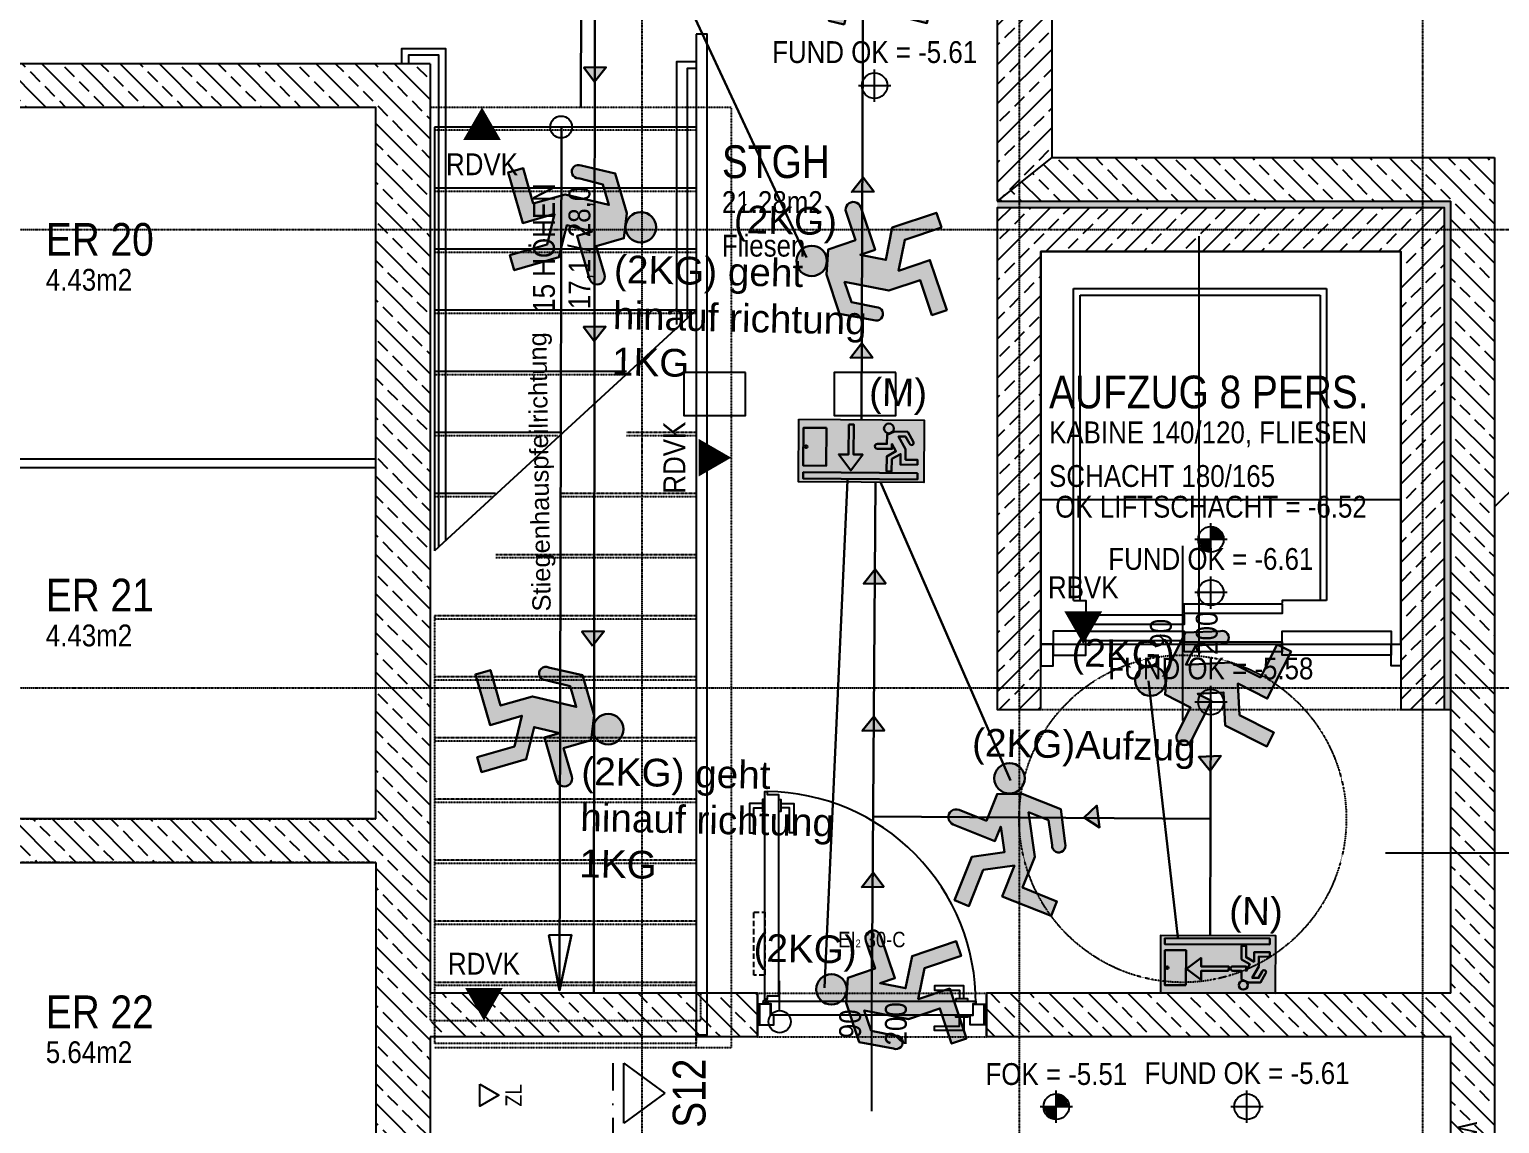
# Model space of a CAD drawing. Header units: millimetres. Extents: x -22184 to 119634, y -59962 to 51543.
# Drawn here: x 29583 to 36323, y -19687 to -14673 of the extents above; entities that cross this region are included whole.
import ezdxf
from ezdxf.enums import TextEntityAlignment as Align

# ---------------------------------------------------------------- set-up
doc = ezdxf.new("R2010")
doc.units = ezdxf.units.MM
for name, pattern in [('DASHDOT', [1, 0.5, -0.25, 0, -0.25]), ('HIDDEN2', [0.1875, 0.125, -0.0625]), ('STRICHPUNKT', [1, 0.5, -0.25, 0, -0.25]), ('STRICHPUNKTX2', [2, 1, -0.5, 0, -0.5])]:
    doc.linetypes.add(name, pattern=pattern)
for name, color, linetype in [('00-AUF---------M0', 8, 'Continuous'), ('00-TXT---------M0', 8, 'Continuous'), ('00-WOL-G00-Lkg-M0', 22, 'Continuous'), ('01-ANS-G00-LKG-M0', 8, 'Continuous'), ('01-SCH-G00-Lkg-M0', 8, 'STRICHPUNKTX2'), ('01-SYM-G00-Lkg-Aufbauten', 8, 'Continuous'), ('01-SYM-G00-Lkg-M0', 8, 'Continuous'), ('01-TXT---------M0', 1, 'Continuous'), ('01-TXT---------PP', 1, 'Continuous'), ('01-TXT-G00-LKG-M0', 1, 'Continuous'), ('02-ANS-G00-Lkg-Rigol', 8, 'Continuous'), ('02-AXO-G00-Lkg-M0', 8, 'STRICHPUNKT'), ('02-FIL-G00-Lkg-LILA', 223, 'Continuous'), ('02-FIL-G00-Lkg-STB', 8, 'Continuous'), ('02-HID-G00-LKG-M0', 8, 'HIDDEN2'), ('02-TWA-G00-LKG-M0', 4, 'Continuous'), ('02-TWE-G00-LKG-M0', 8, 'Continuous'), ('02-WDA-G00-LKG-M0', 8, 'Continuous'), ('05-STO---------M0', 1, 'Continuous'), ('05-SYM---------M0', 8, 'Continuous'), ('05-SYM-G00-Lkg-M0', 8, 'Continuous'), ('05-TXT--------M0', 8, 'Continuous'), ('05-TXT-G00-Lkg-M0', 8, 'Continuous'), ('06-SYM-G00-LKG-M0', 8, 'Continuous'), ('06-TXT-G00-Lkg-M0', 8, 'Continuous'), ('07-BAR-G00-LKG-M0', 8, 'HIDDEN2'), ('07-TXT---------M0', 8, 'Continuous')]:
    doc.layers.add(name, color=color, linetype=linetype)
for name, color, linetype, plot in [('00_HLP---------M0', 6, 'Continuous', False), ('00_HLP-G00-LKG-M0', 6, 'Continuous', False), ('05_HLP---------M0', 6, 'Continuous', False)]:
    doc.layers.add(name, color=color, linetype=linetype, plot=plot)
doc.layers.add('E_Bauangaben', color=242, linetype='Continuous', true_color=0xcb1042)
doc.layers.add('E_BRANDMELDE', color=1, linetype='Continuous', true_color=0xec0407)
doc.styles.add('0.EG (1)$0$ERSTELLTER_STIL_2', font='ARIALN.TTF')
doc.styles.add('ARIAL', font='arial.ttf', dxfattribs={"width": 0.85})
doc.styles.add('ET_LEGENDE - Wohnung$0$ROMANS', font='romans.shx', dxfattribs={"width": 0.6})
doc.styles.get("Standard").update_dxf_attribs({"font": 'arial.ttf'})
doc.linetypes.add('ZICKZACK', pattern='A,0.00254,-5.08,[131,ltypeshp.shx,S=5.08,R=0,X=-5.08,Y=0],-10.16,[131,ltypeshp.shx,S=5.08,R=180,X=5.08,Y=0],-5.08', length=20.32254)
pattern_1 = [(135, (-38842.03, -63810.26), (-89.80256, -89.80256), []), (135, (-38842.03, -63720.45), (-89.80256, -89.80256), [63.5, -31.75])]

# ---------------------------------------------------------------- blocks, each defined once
blk = doc.blocks.new('*U96')
blk.add_line((0, 65), (0, 240))
blk.add_circle((0, 0), 65)
at = {"style": 'ET_LEGENDE - Wohnung$0$ROMANS', "width": 0.6, "flags": 1}
for tag, p in [('RAUMBUCHNUMMER', (0, -400)), ('ANLAGE', (0, -550))]:
    blk.add_attdef(tag, text='', height=100, dxfattribs=at).set_placement(p, align=Align.MIDDLE)
for tag, p in [('TEILANLAGE_NR', (0, -700)), ('KOMPONENTE', (0, -850)), ('KOMPONENTE_NR', (0, -1000)), ('BEZEICHNUNG', (0, -1150)), ('TYP', (0, -1300)), ('HERSTELLER', (0, -1450)), ('MODEL', (0, -1600)), ('LEISTUNG_MAX', (0, -1750)), ('SPEZIFISCH_1', (0, -1900)), ('SPEZIFISCH_2', (0, -2050)), ('SPEZIFISCH_3', (0, -2200)), ('SPEZIFISCH_4', (0, -2350)), ('SPEZIFISCH_5', (0, -2500)), ('GEWERKE_CODE', (0, -2650)), ('LV_POS', (0, -2800)), ('ZAEHLER', (0, -2950)), ('PLATZHALTER_1', (0, -3100)), ('PLATZHALTER_2', (0, -3250)), ('PLATZHALTER_3', (0, -3400)), ('JOBLISTE_VDMA', (0, -3550)), ('ET_SPEZIFISCH_1', (0, -3700)), ('ET_SPEZIFISCH_2', (0, -3850)), ('ET_SPEZIFISCH_3', (0, -4000)), ('ET_SPEZIFISCH_4', (0, -4150)), ('ET_SPEZIFISCH_5', (0, -4300)), ('ET_SPEZIFISCH_6', (0, -4450)), ('ET_SPEZIFISCH_7', (0, -4600))]:
    blk.add_attdef(tag, text='', height=100, dxfattribs=at).set_placement(p, align=Align.MIDDLE_CENTER)
blk = doc.blocks.new('06-TXT')
at = {"color": 8, "style": 'ARIAL', "width": 0.85}
blk.add_attdef('STAIR', text='', height=0.1, dxfattribs=at).set_placement((0.009, 0.046), align=Align.CENTER)
blk.add_attdef('STG', text='', height=0.1, dxfattribs=at).set_placement((0.009, -0.054), align=Align.TOP_CENTER)
blk = doc.blocks.new('01-SQM')
at = {"layer": '01-TXT---------M0', "color": 1, "style": 'ARIAL', "width": 0.85}
blk.add_attdef('ROOM', (0, 0), '', height=0.15, dxfattribs=at)
blk.add_attdef('AREA', text='', height=0.1, dxfattribs=at).set_placement((0, -0.06), align=Align.TOP_LEFT)
at = {"layer": '01-TXT---------PP', "color": 1, "style": 'ARIAL', "width": 0.85}
blk.add_attdef('NR', text='', height=0.15, dxfattribs=at).set_placement((-0.1173, 0), align=Align.RIGHT)
blk.add_attdef('FLOOR', text='', height=0.1, dxfattribs=at).set_placement((0, -0.26), align=Align.TOP_LEFT)
blk = doc.blocks.new('LIFT')
at = {"layer": '00-AUF---------M0'}
for p, q in [((1.5, 1.73), (0.34, 1.73)), ((0.34, 1.73), (0.34, 0.3)), ((1.47, 1.7), (0.37, 1.7)), ((0.37, 1.7), (0.37, 0.3)), ((1.47, 0.3), (1.47, 1.7)), ((1.5, 0.3), (1.5, 1.73))]:
    blk.add_line(p, q, dxfattribs=at)
for points in [[(0.34, 0.3), (0.544, 0.3), (0.544, 0.29)], [(1.5, 0.3), (1.444, 0.3), (1.444, 0.19)]]:
    blk.add_lwpolyline(points, dxfattribs=at)
for points in [[(0.994, 0.24), (0.994, 0.285), (0.544, 0.285), (0.544, 0.24)], [(1.444, 0.19), (1.444, 0.235), (0.994, 0.235), (0.994, 0.19)], [(0.044, 0.05), (0.544, 0.05), (0.544, 0.16), (0.044, 0.16)], [(1.444, 0.115), (1.444, 0.16), (0.994, 0.16), (0.994, 0.115)], [(1.594, 0.05), (1.444, 0.05), (1.444, 0.16), (1.594, 0.16), (1.594, 0.05)], [(0, 0.1), (0, 0), (0.044, 0), (0.044, 0.1)], [(0.994, 0.065), (0.994, 0.11), (0.544, 0.11), (0.544, 0.065)], [(1.65, 0.1), (1.65, 0), (1.594, 0), (1.594, 0.1)]]:
    blk.add_lwpolyline(points, close=True, dxfattribs=at)
at = {"layer": '00_HLP---------M0'}
for points in [[(0.924, 0.05), (0.924, 1.97)], [(1.65, 1.9), (1.65, 0.1), (0, 0.1), (0, 1.9), (1.65, 1.9)], [(1.65, 0.763), (0, 0.763)]]:
    blk.add_lwpolyline(points, dxfattribs=at)
blk = doc.blocks.new('05-TXT')
at = {"layer": '05-TXT--------M0'}
blk.add_line((-0.4, 0), (0.4, 0), dxfattribs=at)
at = {"layer": '05-TXT--------M0', "color": 8, "style": 'ARIAL', "width": 0.85}
blk.add_attdef('BREITE', text='', height=0.1, dxfattribs=at).set_placement((0, 0.05), align=Align.CENTER)
blk.add_attdef('HÖHE', text='', height=0.1, rotation=360, dxfattribs=at).set_placement((0, -0.06), align=Align.TOP_CENTER)
blk = doc.blocks.new('BodenWandaufbau')
blk.add_line((0.5972, -0.3907), (0.5972, -1.8107))
blk.add_lwpolyline([(0.5972, -0.3907), (0.8472, -0.3907), (0.8472, -0.1907), (0.3472, -0.1907), (0.3472, -0.3907)], close=True)
at = {"layer": '01-TXT---------M0', "color": 0, "style": 'ARIAL', "width": 0.85}
blk.add_attdef('NR', text='', height=0.1, rotation=0, dxfattribs=at).set_placement((0.5972, -0.2907), align=Align.MIDDLE)
blk = doc.blocks.new('01-HK1')
for p, q in [((-0.0005, -0.0742), (-0.0005, 0.0742)), ((0.0737, 0), (-0.0747, 0))]:
    blk.add_line(p, q)
blk.add_circle((-0.0005, 0), 0.0586)
for points in [[(-0.0005, 0.0586), (0.0409, 0.0414), (-0.0005, 0)], [(-0.0005, 0), (0.0581, 0), (0.0409, 0.0414)], [(-0.0591, 0), (-0.0419, -0.0414), (-0.0005, 0)], [(-0.0419, -0.0414), (-0.0005, -0.0586), (-0.0005, 0)]]:
    blk.add_solid(points)
at = {"layer": '01-TXT---------M0', "color": 8, "style": 'ARIAL', "width": 0.85}
blk.add_attdef('HEIGHT', text='', height=0.1, dxfattribs=at).set_placement((0, 0.2), align=Align.TOP_CENTER)
blk = doc.blocks.new('01-hk4')
blk.add_lwpolyline([(0, 0, 0, 0.270625, 0), (0, 0.234375, 0.270625, 0.270625, 0)], format="xyseb")
at = {"layer": '00-TXT---------M0', "color": 8, "style": 'ARIAL', "width": 0.85}
blk.add_attdef('HEIGHT', text='', height=0.1, dxfattribs=at).set_placement((0, 0.35), align=Align.CENTER)
blk = doc.blocks.new('01-HK2')
for p, q in [((0, -0.098), (0, 0.098)), ((0.098, 0), (-0.098, 0))]:
    blk.add_line(p, q)
blk.add_circle((0, 0), 0.0773)
at = {"layer": '01-TXT---------M0', "color": 8, "style": 'ARIAL', "width": 0.85}
blk.add_attdef('HEIGHT', text='', height=0.1, rotation=360, dxfattribs=at).set_placement((0, 0.132), align=Align.BOTTOM_CENTER)
blk = doc.blocks.new('schnittführung')
at = {"color": 4, "linetype": 'DASHDOT', "ltscale": 0.25}
blk.add_line((0.2375, -0.1378), (0.2375, 1.6622), dxfattribs=at)
blk.add_line((0.2375, -0.1378), (0.2375, 1.6622), dxfattribs=at)
blk.add_line((0.2375, -0.1378), (0.2375, 1.6622), dxfattribs=at)
at = {"color": 4}
blk.add_lwpolyline([(0.1875, 0.1378), (0.1875, -0.1378), (0, 0)], close=True, dxfattribs=at)
at = {"layer": '07-TXT---------M0', "color": 9, "style": 'ARIAL', "text_generation_flag": 6, "width": 0.85}
blk.add_attdef('SCHNITT', text='', height=0.15, rotation=270, dxfattribs=at).set_placement((-0.0373, 0), align=Align.CENTER)
blk = doc.blocks.new('TÜR-BLOCKZARGE-90')
at = {"layer": '05-STO---------M0'}
for points in [[(-0.465, 0.05), (-0.515, 0.05), (-0.515, -0.045), (-0.45, -0.045), (-0.45, -0.045), (-0.45, -0.045), (-0.45, -0.001), (-0.465, -0.001), (-0.465, 0.05)], [(0.465, 0.05), (0.515, 0.05), (0.515, -0.045), (0.45, -0.045), (0.45, -0.045), (0.45, -0.045), (0.45, -0.001), (0.465, -0.001), (0.465, 0.05)]]:
    blk.add_lwpolyline(points, dxfattribs=at)
at = {"layer": '05-SYM---------M0'}
for points in [[(-0.4276, 0.0864), (-0.4276, 0.0864), (-0.4276, 0.0864), (-0.4276, 0.0864), (-0.4796, 0.0864), (-0.4796, 0.0724), (-0.4916, 0.0724), (-0.4916, 1.0244), (-0.4796, 1.0244), (-0.4796, 1.0104), (-0.4276, 1.0104), (-0.4276, 1.0104), (-0.4276, 1.0104), (-0.4276, 0.0864)], [(-0.5016, 0.9704), (-0.5616, 0.9704), (-0.5616, 0.8354), (-0.5416, 0.8354), (-0.5416, 0.9504), (-0.5016, 0.9504)], [(-0.4916, 0.9879), (-0.5016, 0.9879), (-0.5016, 0.9329), (-0.4916, 0.9329)], [(-0.4276, 0.9879), (-0.4176, 0.9879), (-0.4176, 0.9329), (-0.4276, 0.9329)], [(-0.4176, 0.9704), (-0.3576, 0.9704), (-0.3576, 0.8354), (-0.3776, 0.8354), (-0.3776, 0.9504), (-0.4176, 0.9504)], [(-0.493, 0.0604), (-0.483, 0.0604)], [(-0.488, 0.0654), (-0.488, 0.0554)]]:
    blk.add_lwpolyline(points, dxfattribs=at)
at = {"layer": '05-SYM---------M0', "linetype": 'HIDDEN2', "ltscale": 0.2}
blk.add_lwpolyline([(-0.4916, 0.1824), (-0.5416, 0.1824), (-0.5416, 0.4724), (-0.4916, 0.4724)], close=True, dxfattribs=at)
at = {"layer": '05-SYM---------M0'}
for points in [[(-0.515, 0.05), (-0.525, 0.05), (-0.525, -0.045), (-0.515, -0.045)], [(0.515, 0.05), (0.525, 0.05), (0.525, -0.045), (0.515, -0.045)]]:
    blk.add_lwpolyline(points, close=True, dxfattribs=at)
blk.add_circle((-0.488, 0.0604), 0.01, dxfattribs=at)
blk.add_arc((-0.488, 0.0604), 0.964, 359.50075, 89.50075, dxfattribs=at)
at = {"layer": '05_HLP---------M0'}
for points in [[(-0.525, 0.1), (-0.525, -0.1)], [(0.422, 0.074), (0.422, 0.134), (0.287, 0.134), (0.287, 0.114), (0.402, 0.114), (0.402, 0.074)], [(0.4395, 0.064), (0.4395, 0.074), (0.3845, 0.074), (0.3845, 0.064)], [(0.525, 0.1), (0.525, -0.1)], [(-0.462, 0), (-0.462, 0), (-0.462, 0), (-0.462, 0), (-0.462, 0.052), (-0.476, 0.052), (-0.476, 0.064), (0.476, 0.064), (0.476, 0.052), (0.462, 0.052), (0.462, 0), (0.462, 0), (0.462, 0), (-0.462, 0)], [(0.422, -0.01), (0.422, -0.07), (0.287, -0.07), (0.287, -0.05), (0.402, -0.05), (0.402, -0.01)], [(0.4395, 0), (0.4395, -0.01), (0.3845, -0.01), (0.3845, 0)]]:
    blk.add_lwpolyline(points, dxfattribs=at)
blk = doc.blocks.new('9809550')
at = {"color": 18, "lineweight": 30, "true_color": 0x000000}
for points in [[(423921.7, 99168.8), (423956.8, 99168.8), (423956.8, 99202.9), (423984.5, 99214.5), (424033.7, 99214.5), (424053.8, 99178.3)], [(424040.2, 99170.9), (424025.2, 99196.7), (423999.7, 99196.8), (424026.2, 99150.3), (424026.2, 99110.9), (424070.2, 99110.9), (424070.2, 99092.3), (424007.5, 99092.3), (424007.5, 99131.7), (423975, 99113.1), (423975, 99067), (423956.5, 99067), (423956.5, 99122.4), (423990.5, 99141.9), (423975.1, 99168.8), (423975.1, 99150.2), (423921.7, 99150.3)]]:
    blk.add_lwpolyline(points, dxfattribs=at)
blk.add_circle((423963.6, 99225.9), 18.1, dxfattribs=at)
for centre, radius, start, end in [((424047.8, 99173.1), 7.96, 195.7299, 41.4005), ((423921.7, 99159.5), 9.27, 89.9849, 270.0151)]:
    blk.add_arc(centre, radius, start, end, dxfattribs=at)
blk = doc.blocks.new('RIVO-SIBEL-ARR-down')
h = blk.add_hatch(color=100)
h.paths.add_polyline_path([(3686.69, 1956.46), (3686.69, 1947.63), (3704.36, 1947.63), (3704.36, 1956.46)])
h.paths.add_polyline_path([(3693.72, 1955.75), (3694.43, 1955.76), (3694.43, 1951.52), (3695.72, 1951.52), (3694.04, 1949.27), (3692.34, 1951.53), (3693.72, 1951.53)], flags=16)
h.paths.add_polyline_path([(3690.59, 1955.25), (3690.59, 1949.9), (3687.35, 1949.9), (3687.35, 1955.25)], flags=16)
h.paths.add_polyline_path([(3699.13, 1953.06), (3699.13, 1954.59, -0.30558), (3698.7, 1955.23, -1), (3700.07, 1955.23, -0.302406), (3699.65, 1954.59), (3700.18, 1954.8), (3702.06, 1954.8), (3702.82, 1953.42, -0.97219), (3702.38, 1953), (3701.73, 1954.12), (3700.76, 1954.12), (3701.77, 1952.35), (3701.77, 1950.85), (3703.45, 1950.85), (3703.45, 1950.14), (3701.06, 1950.14), (3701.06, 1951.64), (3699.82, 1950.93), (3699.82, 1949.18), (3699.12, 1949.18), (3699.12, 1951.29), (3700.41, 1952.03), (3699.82, 1953.05), (3699.82, 1952.35), (3697.79, 1952.35, -1), (3697.79, 1953.06)], flags=16)
h.paths.add_polyline_path([(3703.45, 1948.98), (3703.45, 1948.07), (3687.35, 1948.07), (3687.35, 1948.98)], flags=16)
h = blk.add_hatch(color=256)
h.paths.add_polyline_path([(3700.76, 1954.12), (3701.73, 1954.12), (3702.38, 1953, 0.97219), (3702.82, 1953.42), (3702.06, 1954.8), (3700.18, 1954.8), (3699.13, 1954.36), (3699.13, 1953.06), (3697.79, 1953.06, 1), (3697.79, 1952.35), (3699.82, 1952.35), (3699.82, 1953.05), (3700.41, 1952.03), (3699.12, 1951.29), (3699.12, 1949.18), (3699.82, 1949.18), (3699.82, 1950.93), (3701.06, 1951.64), (3701.06, 1950.14), (3703.45, 1950.14), (3703.45, 1950.85), (3701.77, 1950.85), (3701.77, 1952.35)])
h.paths.add_polyline_path([(3698.7, 1955.23, 1), (3700.07, 1955.23, 1)])
h = blk.add_hatch(color=7)
h.paths.add_polyline_path([(3690.59, 1955.25), (3687.35, 1955.25), (3687.35, 1949.9), (3690.59, 1949.9)])
h.paths.add_polyline_path([(3703.45, 1948.98), (3687.35, 1948.98), (3687.35, 1948.07), (3703.45, 1948.07)])
blk.add_hatch(color=256).paths.add_polyline_path([(3693.72, 1951.53), (3692.34, 1951.53), (3694.04, 1949.27), (3695.72, 1951.52), (3694.43, 1951.52), (3694.43, 1955.76), (3693.72, 1955.75)])
blk.add_lwpolyline([(3686.69, 1956.46), (3704.36, 1956.46), (3704.36, 1947.63), (3686.69, 1947.63)], close=True)
at = {"color": 18, "lineweight": 30, "true_color": 0x000000}
for points in [[(3690.59, 1955.25), (3687.35, 1955.25), (3687.35, 1949.9), (3690.59, 1949.9)], [(3703.45, 1948.98), (3687.35, 1948.98), (3687.35, 1948.07), (3703.45, 1948.07)]]:
    blk.add_lwpolyline(points, close=True, dxfattribs=at)
blk.add_lwpolyline([(3693.72, 1955.75), (3693.72, 1951.53), (3692.34, 1951.53), (3694.04, 1949.27), (3695.72, 1951.52), (3694.43, 1951.52), (3694.43, 1955.76), (3693.72, 1955.75)], dxfattribs=at)
blk.add_circle((3687.72, 1952.58), 0.19, dxfattribs=at)
at = {"xscale": 0.0381026673526157, "yscale": 0.0381026673526157, "zscale": 0.0381026673526157}
blk.add_blockref('9809550', (-12454.76, -1825.54), dxfattribs=at)
blk = doc.blocks.new('RIVO-SIBEL-ARR-left')
h = blk.add_hatch(color=100)
h.paths.add_polyline_path([(3656.51, 1956.46), (3656.51, 1947.63), (3674.18, 1947.63), (3674.18, 1956.46)])
h.paths.add_polyline_path([(3662.75, 1954.45), (3662.75, 1953.06), (3666.97, 1953.06), (3666.98, 1952.36), (3662.74, 1952.36), (3662.74, 1951.07), (3660.49, 1952.74)], flags=16)
h.paths.add_polyline_path([(3660.42, 1955.25), (3660.42, 1949.9), (3657.18, 1949.9), (3657.18, 1955.25)], flags=16)
h.paths.add_polyline_path([(3668.95, 1953.06), (3668.95, 1954.59, -0.30558), (3668.52, 1955.23, -1), (3669.9, 1955.23, -0.302406), (3669.48, 1954.59), (3670.01, 1954.8), (3671.88, 1954.8), (3672.65, 1953.42, -0.97219), (3672.2, 1953), (3671.56, 1954.12), (3670.59, 1954.12), (3671.59, 1952.35), (3671.59, 1950.85), (3673.27, 1950.85), (3673.27, 1950.14), (3670.88, 1950.14), (3670.88, 1951.64), (3669.64, 1950.93), (3669.64, 1949.18), (3668.94, 1949.18), (3668.94, 1951.29), (3670.24, 1952.03), (3669.65, 1953.05), (3669.65, 1952.35), (3667.61, 1952.35, -1), (3667.61, 1953.06)], flags=16)
h.paths.add_polyline_path([(3673.27, 1948.98), (3673.27, 1948.07), (3657.18, 1948.07), (3657.18, 1948.98)], flags=16)
h = blk.add_hatch(color=7)
h.paths.add_polyline_path([(3660.42, 1955.25), (3657.18, 1955.25), (3657.18, 1949.9), (3660.42, 1949.9)])
h.paths.add_polyline_path([(3673.27, 1948.98), (3657.18, 1948.98), (3657.18, 1948.07), (3673.27, 1948.07)])
h = blk.add_hatch(color=256)
h.paths.add_polyline_path([(3670.59, 1954.12), (3671.56, 1954.12), (3672.2, 1953, 0.97219), (3672.65, 1953.42), (3671.88, 1954.8), (3670.01, 1954.8), (3668.95, 1954.36), (3668.95, 1953.06), (3667.61, 1953.06, 1), (3667.61, 1952.35), (3669.65, 1952.35), (3669.65, 1953.05), (3670.24, 1952.03), (3668.94, 1951.29), (3668.94, 1949.18), (3669.64, 1949.18), (3669.64, 1950.93), (3670.88, 1951.64), (3670.88, 1950.14), (3673.27, 1950.14), (3673.27, 1950.85), (3671.59, 1950.85), (3671.59, 1952.35)])
h.paths.add_polyline_path([(3668.52, 1955.23, 1), (3669.9, 1955.23, 1)])
blk.add_hatch(color=256).paths.add_polyline_path([(3662.75, 1953.06), (3662.75, 1954.45), (3660.49, 1952.74), (3662.74, 1951.07), (3662.74, 1952.36), (3666.98, 1952.36), (3666.97, 1953.06)])
blk.add_lwpolyline([(3656.51, 1956.46), (3674.18, 1956.46), (3674.18, 1947.63), (3656.51, 1947.63)], close=True)
at = {"color": 18, "lineweight": 30, "true_color": 0x000000}
for points in [[(3660.42, 1955.25), (3657.18, 1955.25), (3657.18, 1949.9), (3660.42, 1949.9)], [(3673.27, 1948.98), (3657.18, 1948.98), (3657.18, 1948.07), (3673.27, 1948.07)]]:
    blk.add_lwpolyline(points, close=True, dxfattribs=at)
blk.add_lwpolyline([(3666.97, 1953.06), (3662.75, 1953.06), (3662.75, 1954.45), (3660.49, 1952.74), (3662.74, 1951.07), (3662.74, 1952.36), (3666.98, 1952.36), (3666.97, 1953.06)], dxfattribs=at)
blk.add_circle((3657.54, 1952.58), 0.19, dxfattribs=at)
at = {"xscale": 0.0381026673526157, "yscale": 0.0381026673526157, "zscale": 0.0381026673526157}
blk.add_blockref('9809550', (-12484.93, -1825.54), dxfattribs=at)
blk = doc.blocks.new('Fluchtwegpfeil')
at = {"lineweight": 30}
h = blk.add_hatch(color=100, dxfattribs=at)
h.dxf.hatch_style = 1
h.paths.add_polyline_path([(178497.6, 33031), (178497.6, 32977.4), (178562.6, 32977.4), (178563.3, 32977.9)])
h.paths.add_polyline_path([(178562.6, 32977.4), (178497.6, 32977.4), (178497.6, 32929.8)])
at = {"color": 100, "lineweight": 30}
blk.add_lwpolyline([(178563.3, 32977.9), (178497.6, 33031), (178497.6, 32929.8), (178563.3, 32977.9)], dxfattribs=at)
blk = doc.blocks.new('750298750')
h = blk.add_hatch(color=3)
h.paths.add_polyline_path([(426943.6, 99576.9), (426968.1, 99576.8), (426982.5, 99552, 1.25347), (426995.6, 99559.2), (426976.3, 99594), (426929, 99594), (426902.3, 99582.8), (426902.3, 99550), (426868.6, 99550, 1), (426868.6, 99532.2), (426919.9, 99532.1), (426919.9, 99550), (426934.8, 99524.1), (426902.1, 99505.4), (426902.1, 99452.1), (426919.8, 99452.1), (426919.8, 99496.4), (426951.1, 99514.3), (426951.1, 99476.4), (427011.4, 99476.4), (427011.4, 99494.3), (426969.1, 99494.3), (426969.1, 99532.2)])
h.paths.add_polyline_path([(426891.5, 99604.9, 1), (426926.3, 99604.9, 1)])
at = {"xscale": 0.9619413167778113, "yscale": 0.9619413167778113, "zscale": 0.9619413167778113}
blk.add_blockref('9809550', (19080.8, 4155.4), dxfattribs=at)

msp = doc.modelspace()

# ---------------------------------------------------------------- hatches: boundary and pattern name
at = {"layer": '02-FIL-G00-Lkg-LILA'}
h = msp.add_hatch(dxfattribs=at)
h.set_pattern_fill('HONEY', color=256, scale=10, angle=107.04654196, style=0)
h.set_pattern_definition([(7e-07, (-38842.033, -63810.256), (47.625, 27.4963006), [31.75, -63.5]), (120, (-38842.033, -63810.256), (-47.624995, 27.496309), [31.75, -63.5]), (60, (-38842.033, -63810.256), (5e-06, 54.99261), [-63.5, 31.75])])
h.paths.add_polyline_path([(36100.5984, -15460.2556), (34020.5984, -15460.2556), (34020.5984, -15490.2556), (36070.5984, -15490.2556), (36070.5984, -17790.2556), (36100.5984, -17790.2556)])
at = {"layer": '02-FIL-G00-Lkg-STB'}
h = msp.add_hatch(dxfattribs=at)
h.set_pattern_fill('ANSI33', color=256, scale=20, angle=107.04654196, style=0)
h.set_pattern_definition([(45, (-38842.03, -63810.26), (-89.80256, 89.80256), []), (45, (-38752.23, -63810.26), (-89.80256, 89.80256), [63.5, -31.75])])
h.paths.add_polyline_path([(34270.5984, -11760.2556), (34020.5984, -11760.2556), (34020.5984, -12440.2556), (33970.5984, -12440.2556), (33970.5984, -12690.2556), (34020.5984, -12690.2556), (34020.5984, -15460.2556), (34270.5984, -15260.2556)])
h = msp.add_hatch(dxfattribs=at)
h.set_pattern_fill('ANSI33', color=256, scale=20, angle=197.04654196, style=0)
h.set_pattern_definition(pattern_1)
h.paths.add_polyline_path([(28580.5984, -14830.2557), (28580.5984, -14720.2557), (28380.5984, -14720.2557), (28380.5984, -15030.2557), (31170.5978, -15030.2528), (31170.5979, -18290.2528), (28380.5985, -18290.2557), (28380.5985, -18490.2557), (31170.5979, -18490.2528), (31170.5979, -20540.2528), (31420.5985, -20540.2556), (31420.5985, -19290.2556), (32920.5985, -19290.2556), (32920.5985, -19090.2556), (31420.5985, -19090.2556), (31420.5984, -14830.2556)])
h = msp.add_hatch(dxfattribs=at)
h.set_pattern_fill('ANSI33', color=256, scale=20, angle=197.04654196, style=0)
h.set_pattern_definition(pattern_1)
h.paths.add_polyline_path([(36300.5984, -15260.2556), (34270.5984, -15260.2556), (34020.5984, -15460.2556), (36100.5984, -15460.2556), (36100.5985, -19090.2556), (33970.5985, -19090.2556), (33970.5985, -19290.2556), (36100.5985, -19290.2556), (36100.5985, -20540.2556), (31420.5985, -20540.2556), (31170.5979, -20540.2528), (28570.5985, -20540.2554), (28570.5985, -20790.2557), (36300.5985, -20790.2556)])
h = msp.add_hatch(dxfattribs=at)
h.set_pattern_fill('ANSI33', color=256, scale=20, angle=107.04654196, style=0)
h.set_pattern_definition([(45, (-38842.03, -63810.26), (-89.80256, 89.80256), []), (45, (-38752.23, -63810.26), (-89.80256, 89.80256), [63.5, -31.75])])
h.paths.add_polyline_path([(36070.5984, -17790.2556), (36070.5984, -15490.2556), (34020.5984, -15490.2556), (34020.5984, -17790.2556), (34220.5984, -17790.2556), (34220.5984, -15690.2556), (35870.5984, -15690.2556), (35870.5984, -17790.2556)])

# ---------------------------------------------------------------- linework, layer by layer
at = {"color": 4, "lineweight": 30}
for points in [[(33146.4305, -15718.2027), (32479.6346, -14287.3534)], [(33228.6545, -19065.7518), (33334.1499, -16738.9567)], [(34080.7315, -18114.9969), (33485.4585, -16747.267)], [(34713.1251, -17657.6266), (34848.7623, -18832.3194)]]:
    msp.add_lwpolyline(points, dxfattribs=at)
at = {"color": 102, "lineweight": 30, "true_color": 0x21de37}
for points in [[(33398.2643, -16460.8348), (33405.9784, -14291.2111)], [(32175.5672, -14495.7304), (32170.5985, -19090.2556)], [(33445.5985, -19090.2556), (33462.7718, -16748.3829)], [(34999.7052, -17755.7303), (34996.6986, -18825.6334)], [(34998.2019, -18290.6818), (33451.545, -18279.3399)]]:
    msp.add_lwpolyline(points, dxfattribs=at)
at = {"color": 2, "lineweight": 30}
msp.add_lwpolyline([(32110.5984, -15030.2556), (32112.0053, -14529.6126)], dxfattribs=at)
at = {"color": 1, "lineweight": 30}
msp.add_lwpolyline([(32021.8473, -15123.2399), (32013.8336, -19076.9912), (31964.8075, -18824.2291), (32067.9465, -18821.6673), (32013.8336, -19076.9912)], dxfattribs=at)
at = {"layer": '00-WOL-G00-Lkg-M0', "linetype": 'ZICKZACK', "ltscale": 0.005}
for points in [[(32865.5436, -16244.6628), (32582.6807, -16244.6628), (32582.6807, -16443.0437), (32865.5436, -16443.0437)], [(33555.5436, -16244.6628), (33272.6807, -16244.6628), (33272.6807, -16443.0437), (33555.5436, -16443.0437)]]:
    msp.add_lwpolyline(points, close=True, dxfattribs=at)
at = {"layer": '00_HLP-G00-LKG-M0', "linetype": 'HIDDEN2', "ltscale": 2}
for points in [[(24740.5985, -18290.2557), (31170.5979, -18290.2528)], [(31170.5979, -18490.2528), (24854.3229, -18490.2557)]]:
    msp.add_lwpolyline(points, dxfattribs=at)
at = {"layer": '01-ANS-G00-LKG-M0'}
msp.add_lwpolyline([(34220.5984, -17490.2556), (35870.5984, -17490.2556)], dxfattribs=at)
at = {"layer": '01-TXT-G00-LKG-M0', "flags": 128}
msp.add_lwpolyline([(31647.6471, -19506.5606), (31735.5377, -19557.3043), (31647.6471, -19608.0479)], close=True, dxfattribs=at)
at = {"layer": '02-ANS-G00-Lkg-Rigol'}
msp.add_lwpolyline([(38035.5984, -15150.2559), (36300.5984, -16860.2559)], dxfattribs=at)
at = {"layer": '02-AXO-G00-Lkg-M0'}
for points in [[(32390.5983, -1486.5588), (32390.5987, -36414.0006)], [(34120.5983, -1486.5575), (34120.5987, -36413.9993)], [(35970.5983, -1486.5574), (35970.5987, -36413.9992)], [(16057.9669, -15590.2558), (49670.5984, -15590.2554)], [(16057.9669, -17690.2558), (49670.5984, -17690.2554)]]:
    msp.add_lwpolyline(points, dxfattribs=at)
at = {"layer": '02-FIL-G00-Lkg-STB'}
msp.add_lwpolyline([(34270.5984, -15260.2556), (34020.5984, -15460.2556)], dxfattribs=at)
at = {"layer": '02-HID-G00-LKG-M0'}
for points in [[(32800.5984, -15030.2556), (31420.5984, -15030.2556)], [(32800.5984, -15030.2556), (32800.5985, -19340.2556), (32640.5985, -19340.2556), (32640.5985, -19215.2556)], [(34220.5984, -17490.2556), (35870.5984, -17490.2556)], [(34220.5984, -17790.2556), (35870.5984, -17790.2556)], [(31420.5985, -19090.2556), (31420.5985, -19215.2556), (32640.5985, -19215.2556), (32660.5985, -19215.2556), (32660.5985, -19090.2556)], [(32920.5985, -19090.2556), (33970.5985, -19090.2556)], [(32920.5985, -19290.2556), (33970.5985, -19290.2556)]]:
    msp.add_lwpolyline(points, dxfattribs=at)
at = {"layer": '02-TWA-G00-LKG-M0'}
for p, q in [((34020.5984, -12690.2556), (34020.5984, -15460.2556)), ((31420.5984, -14830.2556), (31420.5985, -19090.2556)), ((34270.5984, -15260.2556), (36300.5984, -15260.2556)), ((36300.5984, -15260.2556), (36300.5985, -20790.2556)), ((34020.5984, -15460.2556), (36100.5984, -15460.2556)), ((31170.5979, -18290.2528), (28380.5985, -18290.2557)), ((28380.5985, -18490.2557), (31170.5979, -18490.2528)), ((31170.5979, -18490.2528), (31170.5979, -20540.2528)), ((31420.5985, -19290.2556), (31420.5985, -20540.2556))]:
    msp.add_line(p, q, dxfattribs=at)
for points in [[(34270.5984, -11740.2556), (34270.5984, -15260.2556)], [(31170.5979, -18290.2528), (31170.5978, -15030.2528), (28380.5984, -15030.2557), (28380.5984, -14720.2557)], [(31420.5984, -14830.2556), (28580.5984, -14830.2557), (28580.5984, -14720.2557)], [(36100.5985, -19090.2556), (36100.5984, -15460.2556)], [(32920.5985, -19090.2556), (31420.5985, -19090.2556)], [(32920.5985, -19290.2556), (32920.5985, -19090.2556)], [(33970.5985, -19290.2556), (33970.5985, -19090.2556)], [(36100.5985, -19090.2556), (33970.5985, -19090.2556)], [(32920.5985, -19290.2556), (31420.5985, -19290.2556)], [(31420.5985, -20540.2556), (36100.5985, -20540.2556), (36100.5985, -19290.2556)], [(36100.5985, -19290.2556), (33970.5985, -19290.2556)]]:
    msp.add_lwpolyline(points, dxfattribs=at)
msp.add_lwpolyline([(36070.5984, -17790.2556), (36070.5984, -15490.2556), (34020.5984, -15490.2556), (34020.5984, -17790.2556), (34220.5984, -17790.2556), (34220.5984, -15690.2556), (35870.5984, -15690.2556), (35870.5984, -17790.2556)], close=True, dxfattribs=at)
at = {"layer": '02-TWE-G00-LKG-M0'}
for points in [[(28420.5984, -15970.2557), (28420.5984, -16640.2557), (31170.5979, -16640.2528)], [(28420.5984, -16680.2557), (31170.5979, -16680.2528)]]:
    msp.add_lwpolyline(points, dxfattribs=at)
at = {"layer": '02-WDA-G00-LKG-M0'}
msp.add_lwpolyline([(36070.5984, -17790.2556), (36100.5984, -17790.2556)], dxfattribs=at)
at = {"layer": '06-SYM-G00-LKG-M0'}
for points in [[(31290.5984, -14830.2557), (31290.5984, -14760.2557), (31490.5984, -14760.2556), (31490.5984, -17014.9223)], [(31460.5984, -17042.9223), (31460.5984, -14790.2556), (31320.5984, -14790.2557), (31320.5984, -14830.2557)], [(32550.5984, -16025.589), (32550.5984, -14820.2556), (32640.5984, -14820.2556)], [(32600.5984, -15997.589), (32600.5984, -14850.2556), (32640.5984, -14850.2556)], [(32640.5984, -15120.2556), (32640.5984, -15960.2556), (31440.5984, -17061.895)], [(32640.5984, -15120.2556), (31440.5984, -15120.2556)], [(31440.5984, -15120.2556), (31440.5984, -17061.895)], [(32640.5984, -15400.2556), (31440.5984, -15400.2556)], [(32640.5984, -15680.2556), (31440.5984, -15680.2556)], [(32640.5984, -15960.2556), (31440.5984, -15960.2556)], [(32320.5984, -16240.2556), (31440.5984, -16240.2556)], [(32020.5984, -16520.2556), (31440.5984, -16520.2556)], [(31720.5984, -16800.2556), (31440.5984, -16800.2556)]]:
    msp.add_lwpolyline(points, dxfattribs=at)
msp.add_lwpolyline([(32640.5984, -14695.2556), (32640.5985, -19280.2556), (32690.5985, -19280.2556), (32690.5984, -14695.2556)], close=True, dxfattribs=at)
msp.add_lwpolyline([(32020.5984, -15120.2556, 0, 0, 0), (32020.5984, -16310.2556, 75, 0, 0), (32020.5984, -16520.2556, 0, 0, 0)], format="xyseb", dxfattribs=at)
at = {"layer": '06-SYM-G00-LKG-M0', "linetype": 'HIDDEN2'}
for points in [[(32640.5984, -15135.2556), (31440.5984, -15135.2556)], [(32640.5984, -15415.2556), (31440.5984, -15415.2556)], [(32640.5984, -15695.2556), (31440.5984, -15695.2556)], [(32640.5984, -15975.2556), (31440.5984, -15975.2556)], [(32640.5984, -16240.2556), (32640.5985, -19320.2556)], [(32304.527, -16255.2556), (31440.5984, -16255.2556)], [(32004.527, -16535.2556), (31440.5984, -16535.2556)], [(32640.5984, -16535.2556), (32320.5984, -16535.2556)], [(31704.527, -16815.2556), (31440.5984, -16815.2556)], [(32640.5984, -16815.2556), (32020.5984, -16815.2556)], [(32640.5984, -17095.2556), (31720.5984, -17095.2556)], [(31440.5984, -17360.2556), (31440.5985, -19320.2556)], [(32640.5984, -17375.2556), (31440.5984, -17375.2556)], [(32640.5984, -17655.2556), (31440.5984, -17655.2557)], [(32640.5985, -17935.2556), (31440.5985, -17935.2557)], [(32640.5985, -18215.2556), (31440.5985, -18215.2557)], [(32640.5985, -18495.2556), (31440.5985, -18495.2557)], [(32640.5985, -18775.2556), (31440.5985, -18775.2557)], [(32640.5985, -19055.2556), (31440.5985, -19055.2556)], [(32640.5985, -19320.2556), (31440.5985, -19320.2556)], [(32640.5985, -19340.2556), (31440.5985, -19340.2556)]]:
    msp.add_lwpolyline(points, dxfattribs=at)
at = {"layer": '06-SYM-G00-LKG-M0', "linetype": 'HIDDEN2', "ltscale": 0.5}
for points in [[(32640.5984, -16520.2556), (32320.5984, -16520.2556)], [(32640.5984, -16800.2556), (32020.5984, -16800.2556)], [(32640.5984, -17080.2556), (31720.5984, -17080.2556)], [(32640.5984, -17360.2556), (31440.5984, -17360.2556)], [(32640.5984, -17640.2556), (31440.5984, -17640.2557)], [(32640.5985, -17920.2556), (31440.5985, -17920.2557)], [(32640.5985, -18200.2556), (31440.5985, -18200.2557)], [(32640.5985, -18480.2556), (31440.5985, -18480.2557)], [(32640.5985, -18760.2556), (31440.5985, -18760.2557)], [(32640.5985, -19040.2556), (31440.5985, -19040.2556)]]:
    msp.add_lwpolyline(points, dxfattribs=at)
at = {"layer": '06-SYM-G00-LKG-M0', "linetype": 'HIDDEN2'}
msp.add_lwpolyline([(32020.5984, -16800.2556, 0, 0, 0), (32020.5985, -18822.7556, 75, 0, 0), (32020.5985, -19040.2556, 0, 0, 0)], format="xyseb", dxfattribs=at)
at = {"layer": '06-SYM-G00-LKG-M0'}
msp.add_circle((32020.5984, -15120.2556), 50, dxfattribs=at)
at = {"layer": '07-BAR-G00-LKG-M0'}
msp.add_circle((34870.5985, -18290.2556), 750, dxfattribs=at)

# ---------------------------------------------------------------- block references
at = {"color": 102, "lineweight": 30, "true_color": 0x21de37}
for p, xscale, yscale, zscale, rotation in [((-1722905.58, 9804.2454), 4.0068236436394, 4.0068236436394, 4.0068236436394, 346.0889121456458), ((125290.1364, -1769611.1753), -4.006823643639398, 4.0068236436394, 4.0068236436394, 286.1650020097409), ((-132976.8663, 1732880.4682), -4.0068236436394, 4.0068236436394, 4.0068236436394, 108.5608377581105), ((-383408.2092, -1723653.9557), 4.006823643639401, 4.006823643639401, 4.006823643639401, 63.09546693185961), ((125140.4044, -1771911.3908), -4.006823643639398, 4.0068236436394, 4.0068236436394, 286.1650020097409), ((-1702713.1381, 244227.9579), 4.006823643639401, 4.006823643639401, 4.006823643639401, 338.2775921840167), ((-132886.4732, 1729542.1047), -4.0068236436394, 4.0068236436394, 4.0068236436394, 108.5608377581105)]:
    msp.add_blockref('750298750', p, dxfattribs=dict(at, xscale=xscale, yscale=yscale, zscale=zscale, rotation=rotation))
at = {"color": 100, "lineweight": 30}
for p, rotation in [((-3087.9302, 163213.5828), 270.7338400393766), ((68667.7366, -193477.4054), 90.73384003937585), ((-3089.4152, 162024.9591), 270.7338400393766), ((68661.7272, -194237.8405), 90.73384003937585), ((68722.0026, -195272.9795), 90.73384003937585), ((-3096.8877, 160628.535), 270.7338400393766), ((68715.9747, -195947.6558), 90.73384003937585), ((-6632.064, 158676.4716), 272.7891373316489), ((207766.4522, 35776.9199), 186.8574262846027), ((68713.4307, -196663.1), 90.73384003937585)]:
    msp.add_blockref('Fluchtwegpfeil', p, dxfattribs=dict(at, rotation=rotation))
for name, p, xscale, yscale, zscale, rotation in [('RIVO-SIBEL-ARR-down', (-87171.3799, -79164.5871), 32.50057169871631, 32.50057169871631, 32.50057169871631, 359.5798487094075), ('RIVO-SIBEL-ARR-left', (-74272.382, 39649.6882), -29.86603394730887, 29.86603394730886, 29.86603394730886, 179.8389873248748)]:
    msp.add_blockref(name, p, dxfattribs=dict(xscale=xscale, yscale=yscale, zscale=zscale, rotation=rotation))
at = {"layer": '01-SCH-G00-Lkg-M0'}
ref = msp.add_blockref('schnittführung', (32495.467, -19548.0553), dxfattribs=dict(at, xscale=1000, yscale=1000, zscale=1000, rotation=180.000000685031))
ref.add_attrib('SCHNITT', 'S12', dxfattribs={"layer": '07-TXT---------M0', "color": 9, "height": 150, "rotation": 90.00000068, "style": 'ARIAL', "width": 0.85}).set_placement((32532.7263, -19548.0553), align=Align.TOP_CENTER)
at = {"layer": '01-SYM-G00-Lkg-Aufbauten'}
ref = msp.add_blockref('BodenWandaufbau', (37611.2585, -17850.7116), dxfattribs=dict(at, xscale=1000, yscale=1000, zscale=1000, rotation=270.0000007028587))
ref.add_attrib('NR', 'IW01', dxfattribs={"layer": '01-TXT---------M0', "color": 0, "height": 100, "rotation": 270.00000073, "style": 'ARIAL', "text_generation_flag": 6, "width": 0.85}).set_placement((37320.5583, -18447.8878), align=Align.MIDDLE)
at = {"layer": '01-SYM-G00-Lkg-M0'}
ref = msp.add_blockref('01-HK2', (33457.9669, -14930.9704), dxfattribs=dict(at, xscale=757.5757580624575, yscale=757.5757580613007, zscale=757.5757580681662, rotation=7.013054232e-07))
ref.add_attrib('HEIGHT', 'FUND OK = -5.61', dxfattribs={"layer": '01-TXT---------M0', "color": 8, "height": 100, "rotation": 0.0000007, "style": 'ARIAL', "width": 0.85}).set_placement((33457.9669, -14856.7516), align=Align.BOTTOM_CENTER)
ref = msp.add_blockref('01-hk4', (31657.9669, -15030.2556), dxfattribs=dict(at, xscale=-640.0000004476776, yscale=640.0000004059359, zscale=640.0000004327276, rotation=180.0000006774306))
ref.add_attrib('HEIGHT', 'RDVK', dxfattribs={"layer": '00-TXT---------M0', "color": 8, "extrusion": (0, 0, -1), "height": 100, "rotation": 179.99999932, "style": 'ARIAL', "text_generation_flag": 4, "width": 0.85}).set_placement((-31657.9669, -15290.9771), align=Align.MIDDLE_CENTER)
ref = msp.add_blockref('01-hk4', (32800.5984, -16635.5983), dxfattribs=dict(at, xscale=-640.0000004476773, yscale=640.0000004059359, zscale=640.0000004327276, rotation=89.99983186540537))
ref.add_attrib('HEIGHT', 'RDVK', dxfattribs={"layer": '00-TXT---------M0', "color": 8, "extrusion": (0, 0, -1), "height": 100, "rotation": 270.00016813, "style": 'ARIAL', "text_generation_flag": 2, "width": 0.85}).set_placement((-32539.877, -16635.5975), align=Align.MIDDLE_CENTER)
at = {"layer": '01-SYM-G00-Lkg-M0', "xscale": 1000, "yscale": 1000, "zscale": 1000, "rotation": 4.19680567952e-05}
for p, values in [((35000.2157, -17010.2543), {'HEIGHT': 'OK LIFTSCHACHT = -6.52'}), ((34291.3089, -19610.2556), {'HEIGHT': 'FOK = -5.51'})]:
    msp.add_blockref('01-HK1', p, dxfattribs=at).add_auto_attribs(values)
at = {"layer": '01-SYM-G00-Lkg-M0'}
ref = msp.add_blockref('01-HK2', (34999.7052, -17253.9255), dxfattribs=dict(at, xscale=757.5757580624575, yscale=757.5757580613007, zscale=757.5757580681662, rotation=7.013054232e-07))
ref.add_attrib('HEIGHT', 'FUND OK = -6.61', dxfattribs={"layer": '01-TXT---------M0', "color": 8, "height": 100, "rotation": 0.0000007, "style": 'ARIAL', "width": 0.85}).set_placement((34999.7052, -17179.7067), align=Align.BOTTOM_CENTER)
ref = msp.add_blockref('01-hk4', (34414.5984, -17490.2556), dxfattribs=dict(at, xscale=-640.0000004476776, yscale=640.0000004059359, zscale=640.0000004327276, rotation=6.723297918e-07))
ref.add_attrib('HEIGHT', 'RBVK', dxfattribs={"layer": '00-TXT---------M0', "color": 8, "extrusion": (0, 0, -1), "height": 100, "rotation": 359.99999932, "style": 'ARIAL', "text_generation_flag": 2, "width": 0.85}).set_placement((-34414.5984, -17229.5342), align=Align.MIDDLE_CENTER)
ref = msp.add_blockref('01-HK2', (34999.7052, -17755.7303), dxfattribs=dict(at, xscale=757.5757580624575, yscale=757.5757580613007, zscale=757.5757580681662, rotation=7.013054232e-07))
ref.add_attrib('HEIGHT', 'FUND OK = -5.58', dxfattribs={"layer": '01-TXT---------M0', "color": 8, "height": 100, "rotation": 0.0000007, "style": 'ARIAL', "width": 0.85}).set_placement((34999.7052, -17681.5115), align=Align.BOTTOM_CENTER)
ref = msp.add_blockref('01-hk4', (31666.7638, -19215.2556), dxfattribs=dict(at, xscale=-640.000000439685, yscale=640.0000004337612, zscale=640.0000004327276, rotation=6.633418614e-07))
ref.add_attrib('HEIGHT', 'RDVK', dxfattribs={"layer": '00-TXT---------M0', "color": 8, "extrusion": (0, 0, -1), "height": 100, "rotation": 359.99999933, "style": 'ARIAL', "text_generation_flag": 2, "width": 0.85}).set_placement((-31666.7637, -18954.5342), align=Align.MIDDLE_CENTER)
ref = msp.add_blockref('01-HK2', (35165.2702, -19610.2556), dxfattribs=dict(at, xscale=757.5757580624575, yscale=757.5757580613007, zscale=757.5757580681662, rotation=7.013054232e-07))
ref.add_attrib('HEIGHT', 'FUND OK = -5.61', dxfattribs={"layer": '01-TXT---------M0', "color": 8, "height": 100, "rotation": 0.0000007, "style": 'ARIAL', "width": 0.85}).set_placement((35165.2702, -19536.0369), align=Align.BOTTOM_CENTER)
at = {"layer": '01-TXT-G00-LKG-M0', "xscale": 1000, "yscale": 1000, "zscale": 1000}
for p, rotation, values in [((32757.9669, -15354.1155), 6.787364478e-07, {'ROOM': 'STGH', 'AREA': '21.28m2', 'FLOOR': 'Fliesen'}), ((29657.9669, -15710.2557), 6.787364478e-07, {'ROOM': 'ER 20', 'AREA': '4.43m2'}), ((34257.9669, -16409.5737), 6.83307541e-07, {'ROOM': 'AUFZUG 8 PERS.', 'AREA': 'KABINE 140/120, FLIESEN', 'FLOOR': 'SCHACHT 180/165'}), ((29657.9669, -17340.2557), 6.787364478e-07, {'ROOM': 'ER 21', 'AREA': '4.43m2'}), ((29657.967, -19250.2557), 6.787364478e-07, {'ROOM': 'ER 22', 'AREA': '5.64m2'})]:
    msp.add_blockref('01-SQM', p, dxfattribs=dict(at, rotation=rotation)).add_auto_attribs(values)
at = {"layer": '05-SYM-G00-Lkg-M0', "xscale": 1000, "yscale": 1000, "zscale": 1000, "rotation": 7.334032219e-07}
msp.add_blockref('TÜR-BLOCKZARGE-90', (33445.5985, -19190.2556), dxfattribs=at)
at = {"layer": '05-TXT-G00-Lkg-M0', "xscale": 1000, "yscale": 1000, "zscale": 1000, "rotation": 90.00000069243386}
for p in [(34870.5984, -17440.2556), (33445.5985, -19230.2556)]:
    msp.add_blockref('05-TXT', p, dxfattribs=at).add_auto_attribs({'BREITE': '90', 'HÖHE': '200'})
at = {"layer": '06-SYM-G00-LKG-M0', "xscale": -1000, "yscale": 1000, "zscale": 1000, "rotation": 6.833074906e-07}
msp.add_blockref('LIFT', (35870.5984, -17590.2556), dxfattribs=at)
at = {"layer": '06-TXT-G00-Lkg-M0'}
ref = msp.add_blockref('06-TXT', (32020.5984, -15680.2556), dxfattribs=dict(at, xscale=624.9999999916694, yscale=624.9999999715964, zscale=625.0000000000002, rotation=89.99614449693323))
ref.add_attrib('STAIR', '15 HÖHEN', dxfattribs={"layer": '0', "color": 8, "height": 100, "rotation": 89.9961445, "style": 'ARIAL', "width": 0.85}).set_placement((31992.0479, -15674.5983), align=Align.CENTER)
ref.add_attrib('STG', '17,1 / 28,0', dxfattribs={"layer": '0', "color": 8, "height": 100, "rotation": 89.9961445, "style": 'ARIAL', "width": 0.85}).set_placement((32054.5479, -15674.6025), align=Align.TOP_CENTER)
at = {"layer": 'E_BRANDMELDE', "xscale": 0.7815528383329629, "yscale": 0.7815528383329629, "zscale": 0.7815528383329629, "rotation": 0.055014293593631}
msp.add_blockref('*U96', (33022.7237, -19220.2948), dxfattribs=at)

# ---------------------------------------------------------------- texts
at = {"color": 3, "lineweight": 30, "attachment_point": 1, "rotation": 358.73889307}
for s, insert, char_height in [('(2KG)', (32814.2404, -15478.8957), 126.96738), ('(2KG) geht^Jhinauf richtung^J1KG', (32264.7156, -15707.6726), 126.967384), ('(M)', (33434.4114, -16269.6278), 126.96738), ('(2KG)', (34362.6259, -17464.3692), 126.96738), ('(2KG)Aufzug', (33906.562, -17876.3966), 126.967384), ('(2KG) geht^Jhinauf richtung^J1KG', (32114.9837, -18007.8881), 126.967384), ('(N)', (35085.0288, -18646.8298), 126.96738), ('(2KG)', (32904.6335, -18817.2591), 126.96738)]:
    msp.add_mtext_dynamic_manual_height_columns(s, width=26879.974359, gutter_width=634.8369, heights=[0], dxfattribs=dict(at, insert=insert, char_height=char_height))
at = {"color": 1, "lineweight": 30, "insert": (31889.5105, -17341.4292), "char_height": 83.690544, "attachment_point": 1, "rotation": 90.91128506}
msp.add_mtext_dynamic_manual_height_columns('Stiegenhauspfeilrichtung', width=17717.933625, gutter_width=418.4527, heights=[0], dxfattribs=at)
at = {"layer": '01-TXT-G00-LKG-M0', "style": 'ARIAL', "text_generation_flag": 6, "width": 0.85}
msp.add_text('ZL', height=75, rotation=270.00000067, dxfattribs=at).set_placement((31765.5377, -19557.3043), align=Align.TOP_CENTER)
at = {"layer": '05-TXT-G00-Lkg-M0', "insert": (33445.5985, -18880.2556), "char_height": 70.8, "width": 350, "attachment_point": 8, "rotation": 0.00000068, "style": 'ARIAL'}
msp.add_mtext('EI{\\H0.5x;2} 30-C', dxfattribs=at)
at = {"layer": 'E_Bauangaben', "lineweight": 0, "insert": (36132.1601, -19950.7202), "char_height": 87.794655, "attachment_point": 8, "rotation": 270.18845752, "style": '0.EG (1)$0$ERSTELLTER_STIL_2'}
msp.add_mtext('\\A1;WDB-50x20', dxfattribs=at)

doc.saveas('drawing.dxf')
